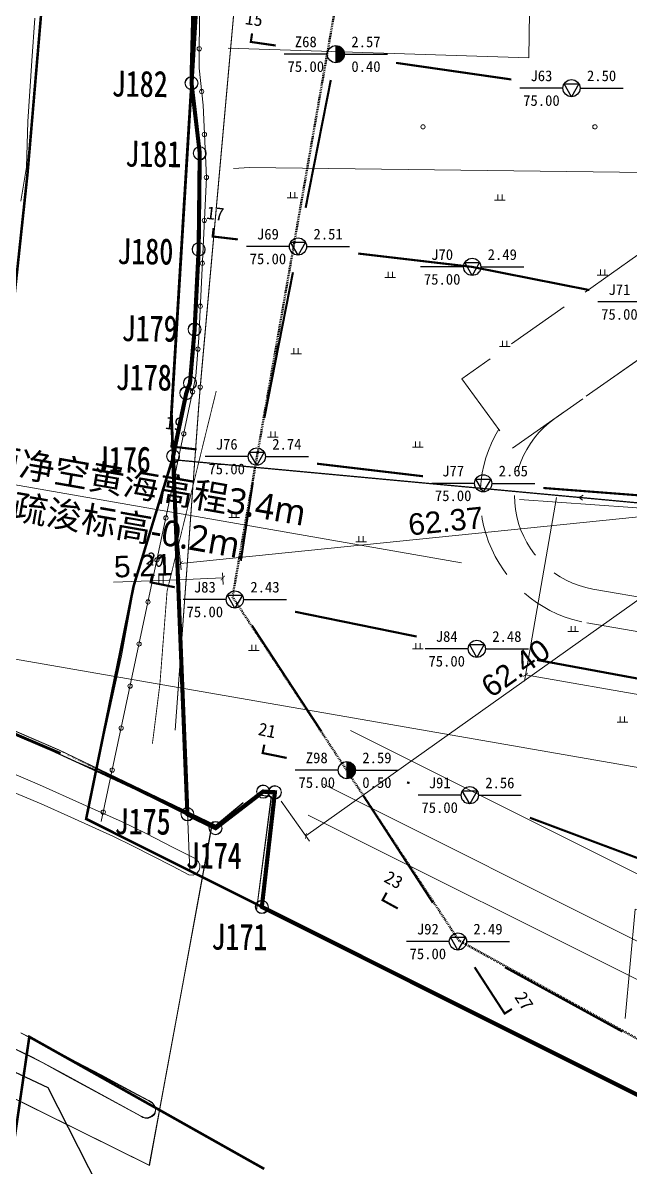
# Model space of a CAD drawing. Extents: x 274235 to 276654, y 142848 to 144425.
# Drawn here: x 275008.8 to 275079.5, y 143158.6 to 143291.7 of the extents above; entities that cross this region are included whole.
import ezdxf
from ezdxf.enums import TextEntityAlignment as Align

# ---------------------------------------------------------------- set-up
doc = ezdxf.new("R2010")
doc.units = 0
doc.header["$LTSCALE"] = 1.5
doc.header["$PDMODE"] = 1
doc.header["$PDSIZE"] = 0.2
for name, pattern in [('__DASH', [0.35, 0.25, -0.1]), ('ACAD_ISO04W100', [30, 24, -3, 0, -3]), ('X5', [3, 2, -1])]:
    doc.linetypes.add(name, pattern=pattern)
doc.layers.get('0').update_dxf_attribs({"linetype": 'CONTINUOUS', "lineweight": 0})
doc.layers.get('Defpoints').update_dxf_attribs({"linetype": 'CONTINUOUS'})
for name, color, linetype, lineweight in [('_ACM-A-ANNO-DIMS', 7, 'CONTINUOUS', 5), ('_ACM-A-SHBD-GRID-NPLT', 14, 'CONTINUOUS', 13), ('_ACM-A-SITE-OTLN', 3, 'CONTINUOUS', 25), ('_ACM-A-SITE-ROAD', 2, 'CONTINUOUS', 18), ('_ACM-A-SITE-WALL', 5, 'CONTINUOUS', 50), ('ACM-A-ANNO-TEXT', 7, 'CONTINUOUS', 18), ('DMTZ', 8, 'CONTINUOUS', 0), ('GXYZ', 8, 'CONTINUOUS', 0), ('JZD', 1, 'CONTINUOUS', 0), ('JZP', 1, 'CONTINUOUS', 0), ('SXSS', 8, 'CONTINUOUS', 0), ('ZBTZ', 8, 'CONTINUOUS', 0)]:
    doc.layers.add(name, color=color, linetype=linetype, lineweight=lineweight)
doc.layers.add('ASSIST', color=8, linetype='CONTINUOUS', lineweight=0, plot=False)
for name, color, linetype in [('HOLE', 1, 'CONTINUOUS'), ('Legends', 7, 'CONTINUOUS'), ('PROFILE', 241, 'CONTINUOUS'), ('YD-用地界线', 2, 'CONTINUOUS')]:
    doc.layers.add(name, color=color, linetype=linetype)
doc.layers.add('New_Shapefile(3)', color=7, linetype='CONTINUOUS', lineweight=9, true_color=0xc8b8f2)
doc.layers.add('T2006年到2024年报批数据汇总', color=7, linetype='CONTINUOUS', lineweight=60, true_color=0x0070ff)
doc.styles.add('$1$微软雅黑', font='', dxfattribs={"height": 249.9999999999997})
doc.styles.add('_ACM-G-NOTES', font='arial.ttf', dxfattribs={"height": 2.5})
doc.styles.add('HZ', font='', dxfattribs={"width": 0.8})
doc.styles.add('ST', font='')
doc.styles.get('$1$微软雅黑').set_extended_font_data('Microsoft YaHei')
doc.styles.get('HZ').set_extended_font_data('NSimSun')
doc.styles.get('ST').set_extended_font_data('SimSun')
doc.linetypes.add('10421', pattern='A,2,[150,AAA.SHX,S=1,R=0,X=0,Y=1],1e-11', length=2.00000000001)
doc.linetypes.add('1161', pattern='A,0,[149,AAA.SHX,S=0.15,R=0,X=0,Y=0],-1.6', length=1.6)
doc.dimstyles.new('_ACM-DIM-A_m', dxfattribs={"dimscale": 0.5, "dimtxt": 2.5, "dimasz": 1, "dimexe": 1.5, "dimexo": 2.5, "dimgap": 1, "dimtad": 1, "dimzin": 1, "dimdsep": 46, "dimtxsty": '_ACM-G-NOTES', "dimblk": 'ARCHTICK', "dimcen": 2.5, "dimclrd": 256, "dimclre": 256, "dimclrt": 256, "dimazin": 0, "dimtfac": 1, "dimtmove": 0, "dimatfit": 3, "dimldrblk": 'DOTSMALL', "dimfxl": 1, "dimlwd": 18, "dimlwe": 18, "dimarcsym": 0})

# ---------------------------------------------------------------- blocks, each defined once
blk = doc.blocks.new('gc170')
at = {"linetype": 'Continuous'}
blk.add_circle((0, 0), 0.5, dxfattribs=at)
blk = doc.blocks.new('gc119')
for p, q in [((-1.25, 0), (1.25, 0)), ((-0.5, 1.3), (-0.5, 0)), ((0.5, 1.3), (0.5, 0))]:
    blk.add_line(p, q)
blk = doc.blocks.new('gc121')
for p, q in [((-0.5, -1), (-0.5, 1)), ((0.5, -1), (0.5, 1))]:
    blk.add_line(p, q)
blk = doc.blocks.new('gc013c')
at = {"linetype": 'Continuous'}
blk.add_line((0.5, 0), (4, 0), dxfattribs=at)
at = {"linetype": 'Continuous', "const_width": 0.15, "flags": 128}
blk.add_lwpolyline([(3.774999999999999, 0, 1), (3.924999999999999, 0, 1)], format="xyb", close=True, dxfattribs=at)
blk = doc.blocks.new('gc086')
for p, q in [((0, 0), (7, 0)), ((7, 0), (6.180847955711008, 0.573576436351046)), ((7, 0), (6.180847955711008, -0.5735764363510459))]:
    blk.add_line(p, q)
blk = doc.blocks.new('GC0000')
at = {"linetype": 'Continuous'}
blk.add_point((0, 0), dxfattribs=at)
blk = doc.blocks.new('ROAD-BLOCK')
at = {"layer": '_ACM-A-ANNO-DIMS'}
for p, q in [((-220.0693261474371, -15.52780551277101), (-136.2018151059747, -15.52780475094914)), ((-242.9430092200637, -35.47748511843383), (-41.93108936399221, -35.47748328745365)), ((-145.6059374511242, -36.96037895418704, 4.129), (-93.28381232172251, -52.64422393217683)), ((-147.6158685535192, -43.6656139921397, 4.129), (-95.29374343156815, -59.34945897199214)), ((-148.7644006162882, -47.49717687442899, 4.129), (-96.44227549433708, -63.18102185241878)), ((-152.2099967971444, -58.99186551384628, 4.129), (-99.88787167519331, -74.67571049369872))]:
    blk.add_line(p, q, dxfattribs=at)
blk = doc.blocks.new('eva')
at = {"layer": '_ACM-A-SHBD-GRID-NPLT', "linetype": '__DASH', "ltscale": 20}
for points in [[(-7.423935323953629, 205.3482672609389), (-40.975710272789, 205.3482673130929, 0.6681801565107173), (-49.46095604449511, 184.8629503250122), (-11.21908896416426, 146.6214042939246, -0.1988789275019245), (-6.53275004029274, 135.309774171561), (-6.529465675354004, 110.5902429968119, -0.1989495461479896), (-11.21587230265141, 99.27429338172078), (-51.16807449609041, 59.32290530577302, 0.6681781292593807), (-43.38995940983295, 40.54469245672226), (-12.45333403348923, 40.54469243809581, 0.2277350983764033), (-3.085836052894592, 45.04469241946936, -0.2277351004069438), (9.404161088168621, 51.04469303414226), (107.5758168920875, 51.04469243064523, -0.1989123663731576)], [(-57.3705428391695, 56.97997175902128, 0.5274873755288464), (-43.38997592777014, 36.54469245672226), (-12.45333407074213, 36.54469243437052, 0.1971089025251964), (-1.218433745205402, 41.15272093191743), (1.25157269090414, 43.58867117390037, -0.1971089027205867), (9.677747942507267, 47.04469253867865), (107.5758168920875, 47.04469242319465, -0.1989123663702945), (116.0610982179642, 43.52997383475304), (118.3600877895951, 41.23098421096802, 0.1989123716940984), (129.6737965047359, 36.544692594558), (158.4028012678027, 36.54469279758632, 0.6681380782765292), (169.7177785262465, 63.85713230073452), (154.5908554121852, 78.98744900710881, -0.1988486889721851), (151.0770886018872, 87.47018424794078), (151.0686488300562, 150.9919772464782, -0.1990064310066892), (154.5853112339973, 159.4807964172214), (168.7344905436039, 173.6234950460494, 0.6682614737164396), (157.4233738780022, 200.9397948049009), (123.2349758520722, 200.9397948011756)]]:
    blk.add_lwpolyline(points, format="xyb", dxfattribs=at)
blk.add_lwpolyline([(-22.62432807683945, 102.0055546835065), (-62.61369596421719, 62.01700167171657), (-55.41081602871418, 55.08025023341179), (-15.42144814133644, 95.06880324333906)], close=True, dxfattribs=at)
blk = doc.blocks.new('A$C58C25E19')
at = {"color": 1, "linetype": 'Continuous', "flags": 128}
blk.add_lwpolyline([(301.6255999729037, -48.5159999798052), (63.2102999985218, -10.16729999892414), (9.881399996578693, -1.589399999007583), (0, 0), (-20.73700000345707, -158.1303999670781), (-22.96419999748468, -204.8327001272701), (-20.13564632530324, -257.9490113016218), (37.48502258211374, -285.8411028990522), (83.3070225417614, -310.981102894526)], dxfattribs=at)
at = {"layer": 'YD-用地界线'}
blk.add_lwpolyline([(-61.97069309710059, -575.0591829735786), (-44.66675549605861, -459.2489016698673), (-35.401429744903, -405.2181517444551), (-33.28751647565514, -375.1377175385132), (-22.16876561858226, -310.2984376158565), (-22.96699022408575, -308.7775505324826), (-36.29430104629137, -283.3883661758155), (-43.45115330349654, -280.158481979277), (-50.67280318634585, -277.0758988307789), (-50.67557690304238, -277.0748137123883), (-61.51430709497072, -365.3842475488782), (-75.34335899085272, -505.4958210703917), (-84.35492797510233, -575.0591829735786)], dxfattribs=at)
blk.add_lwpolyline([(-61.97069309710059, -575.0591829735786), (-44.66675549605861, -459.2489016698673), (-35.401429744903, -405.2181517444551), (-33.28751647565514, -375.1377175385132), (-22.16876561858226, -310.2984376158565), (-22.96699022408575, -308.7775505324826), (-36.29430104629137, -283.3883661758155), (-43.45115330349654, -280.158481979277), (-50.67280318634585, -277.0758988307789), (-50.67557690304238, -277.0748137123883), (-61.51430709497072, -365.3842475488782), (-75.34335899085272, -505.4958210703917), (-84.35492797510233, -575.0591829735786)], dxfattribs=at)
blk.add_lwpolyline([(-61.97069309710059, -575.0591829735786), (-44.66675549605861, -459.2489016698673), (-35.401429744903, -405.2181517444551), (-33.28751647565514, -375.1377175385132), (-22.16876561858226, -310.2984376158565), (-22.96699022408575, -308.7775505324826), (-36.29430104629137, -283.3883661758155), (-43.45115330349654, -280.158481979277), (-50.67280318634585, -277.0758988307789), (-50.67557690304238, -277.0748137123883), (-61.51430709497072, -365.3842475488782), (-75.34335899085272, -505.4958210703917), (-84.35492797510233, -575.0591829735786)], dxfattribs=at)
blk = doc.blocks.new('BASEMENT')
at = {"layer": '_ACM-A-SITE-WALL', "linetype": '__DASH', "ltscale": 10}
blk.add_lwpolyline([(1891630.883422852, 816804.5648345947), (1681958.091880798, 816804.5644207001), (1681958.091880798, 789604.5651683807), (1619758.092216492, 789604.5652065277), (1619758.093612671, 610202.0073833466), (1652551.799598694, 575356.0753383636), (1764853.795776367, 536804.5647544861), (1911521.103027344, 536804.5659046173), (1919330.883392334, 545025.514465332), (1919330.883422852, 788641.5659675598), (1896830.883422852, 788641.5659675598), (1896830.883453369, 836511.1439266205), (1912250.621810913, 836493.9567184448), (1912258.220100403, 843311.1439228058), (1891630.883422852, 843311.1439266205)], close=True, dxfattribs=at)
blk = doc.blocks.new('_ArchTick')
at = {"const_width": 0.15}
blk.add_lwpolyline([(-0.5, -0.5), (0.5, 0.5)], dxfattribs=at)
blk = doc.blocks.new('*D1703')
at = {"layer": '_ACM-A-ANNO-DIMS', "lineweight": 18, "transparency": 16777216}
for p, q in [((-166.6321825674903, -96.07474349463132), (-165.17530023313, -101.2547348871573)), ((-165.3783606758321, -100.5327470364218), (-225.4167472889627, -117.4186563385819)), ((-226.6705691806209, -112.9606527967915), (-225.2136868462606, -118.1406441893174))]:
    blk.add_line(p, q, dxfattribs=at)
at = {"layer": 'Defpoints', "color": 0, "transparency": 16777216}
for p in [(-166.9706166386604, -94.87143041007221), (-227.009003251791, -111.7573397122324), (-225.4167472889627, -117.418656338582)]:
    blk.add_point(p, dxfattribs=at)
at = {"layer": '_ACM-A-ANNO-DIMS', "lineweight": 18, "transparency": 16777216, "xscale": 0.5, "yscale": 0.5, "zscale": 0.5}
for p, rotation in [((-165.3783606758321, -100.5327470364218), 15.70873782159897), ((-225.4167472889627, -117.4186563385819), 195.708737821599)]:
    blk.add_blockref('_ArchTick', p, dxfattribs=dict(at, rotation=rotation))
at = {"layer": '_ACM-A-ANNO-DIMS', "transparency": 16777216, "insert": (-195.8787490560311, -107.2647973263456), "char_height": 2.5, "attachment_point": 5, "rotation": 15.708737821598957, "style": '_ACM-G-NOTES'}
blk.add_mtext('62.37', dxfattribs=at)
blk = doc.blocks.new('_DotSmall')
at = {"color": 0, "linetype": 'ByBlock', "const_width": 0.5}
blk.add_lwpolyline([(-0.0625, 0, 1), (0.0625, 0, 1)], format="xyb", close=True, dxfattribs=at)
blk = doc.blocks.new('*D1704')
at = {"layer": '_ACM-A-ANNO-DIMS', "lineweight": 18, "transparency": 16777216}
for p, q in [((-220.2855804369933, -118.2219634078849), (-225.3753713698275, -119.3211048324067)), ((-220.4122160937424, -117.6355520479677), (-220.1272671471743, -118.9550642892558)), ((-225.3753713698275, -119.3211048324067), (-232.7173816974444, -120.9066135098441)), ((-225.5020070265766, -118.7346934724895), (-225.2170580800084, -120.0542057137776))]:
    blk.add_line(p, q, dxfattribs=at)
at = {"layer": 'Defpoints', "color": 0, "transparency": 16777216}
for p in [(-220.6760715767741, -116.4137172456831), (-225.7658625096083, -117.5128586702049), (-225.3753713698274, -119.3211048324068)]:
    blk.add_point(p, dxfattribs=at)
at = {"layer": '_ACM-A-ANNO-DIMS', "lineweight": 18, "transparency": 16777216, "xscale": 0.5, "yscale": 0.5, "zscale": 0.5}
for p, rotation in [((-220.2855804369933, -118.2219634078849), 12.18590762228202), ((-225.3753713698275, -119.3211048324067), 192.185907622282)]:
    blk.add_blockref('_ArchTick', p, dxfattribs=dict(at, rotation=rotation))
at = {"layer": '_ACM-A-ANNO-DIMS', "transparency": 16777216, "insert": (-229.665720651902, -118.4302246558082), "char_height": 2.5, "attachment_point": 5, "rotation": 12.18590762228201, "style": '_ACM-G-NOTES'}
blk.add_mtext('5.21', dxfattribs=at)
blk = doc.blocks.new('*D1714')
at = {"layer": '_ACM-A-ANNO-DIMS', "lineweight": 18, "transparency": 16777216}
for p, q in [((-165.2157535525267, -98.3199443325617), (-161.1705362315032, -102.3269605316256)), ((-161.7033762943537, -101.7991523586862), (-205.6144685384424, -146.1288735543095)), ((-209.1268457966154, -142.649665528185), (-205.0816284755919, -146.6566817272488))]:
    blk.add_line(p, q, dxfattribs=at)
at = {"layer": 'Defpoints', "color": 0, "transparency": 16777216}
for p in [(-166.1038203239441, -97.44026404432954), (-210.0149125680327, -141.7699852399528), (-205.6144685384423, -146.1288735543095)]:
    blk.add_point(p, dxfattribs=at)
at = {"layer": '_ACM-A-ANNO-DIMS', "lineweight": 18, "transparency": 16777216, "xscale": 0.5, "yscale": 0.5, "zscale": 0.5}
for p, rotation in [((-161.7033762943537, -101.7991523586862), 45.27181857490971), ((-205.6144685384424, -146.1288735543095), 225.2718185749097)]:
    blk.add_blockref('_ArchTick', p, dxfattribs=dict(at, rotation=rotation))
at = {"layer": '_ACM-A-ANNO-DIMS', "transparency": 16777216, "insert": (-184.9209949345229, -122.7138588551998), "char_height": 2.5, "attachment_point": 5, "rotation": 45.27181857490967, "style": '_ACM-G-NOTES'}
blk.add_mtext('62.40', dxfattribs=at)
blk = doc.blocks.new('*D1718')
at = {"layer": '_ACM-A-ANNO-DIMS', "lineweight": 18, "transparency": 16777216}
for p, q in [((-183.6580917015672, -102.349999897182), (-183.6580917015672, -124.0258329752833)), ((52.99377235025166, -102.3499998319894), (52.99377235025166, -124.0258329752833)), ((-183.6580917015672, -123.2758329752833), (52.99377235025166, -123.2758329752833))]:
    blk.add_line(p, q, dxfattribs=at)
at = {"layer": 'Defpoints', "color": 0, "transparency": 16777216}
for p in [(-183.6580917015672, -101.099999897182), (52.99377235025167, -101.0999998319894), (52.99377235025167, -123.2758329752833)]:
    blk.add_point(p, dxfattribs=at)
at = {"layer": '_ACM-A-ANNO-DIMS', "lineweight": 18, "transparency": 16777216, "xscale": 0.5, "yscale": 0.5, "zscale": 0.5, "rotation": 180}
blk.add_blockref('_ArchTick', (-183.6580917015672, -123.2758329752833), dxfattribs=at)
at = {"layer": '_ACM-A-ANNO-DIMS', "lineweight": 18, "transparency": 16777216, "xscale": 0.5, "yscale": 0.5, "zscale": 0.5}
blk.add_blockref('_ArchTick', (52.99377235025166, -123.2758329752833), dxfattribs=at)
at = {"layer": '_ACM-A-ANNO-DIMS', "transparency": 16777216, "insert": (-65.33215967565776, -121.4985478456789), "char_height": 2.5, "attachment_point": 5, "style": '_ACM-G-NOTES'}
blk.add_mtext('236.65', dxfattribs=at)
blk = doc.blocks.new('H_sam_hole')
blk.add_line((0, 2), (0, -2))
at = {"const_width": 2}
blk.add_lwpolyline([(0, -1, 0.4142135623730951), (1, 0, 0.4142135623730951), (0, 1, 1)], format="xyb", dxfattribs=at)
blk.add_circle((0, 0), 2)
blk = doc.blocks.new('H_cpt_hole')
for p, q in [((-1.732050807568877, 1), (1.732050807568877, 1)), ((0, -2), (-1.732050807568877, 1)), ((1.732050807568877, 1), (0, -2))]:
    blk.add_line(p, q)
blk.add_circle((0, 0), 2)
blk = doc.blocks.new('DIM')
at = {"layer": '_ACM-A-ANNO-DIMS'}
for p1, p2, distance, picture, middle in [((-166.9706166386604, -94.87143041007221), (-227.009003251791, -111.7573397122324), 5.880968032130822, '*D1703', (-195.8787490560311, -107.2647973263456)), ((-166.1038203239441, -97.44026404432952), (-210.0149125680327, -141.7699852399528), 6.193853000725259, '*D1714', (-184.9209949345228, -122.7138588551998)), ((-220.6760715767741, -116.4137172456831), (-225.7658625096083, -117.5128586702049), 1.8499290563060165, '*D1704', (-229.665720651902, -118.4302246558082))]:
    dim = blk.add_aligned_dim(p1=p1, p2=p2, distance=distance, dimstyle='_ACM-DIM-A_m', dxfattribs=at)
    dim.commit()
    dim.dimension.update_dxf_attribs({"geometry": picture, "text_midpoint": middle})
dim = blk.add_linear_dim(base=(52.99377235025167, -123.2758329752833), p1=(-183.6580917015672, -101.099999897182), p2=(52.99377235025167, -101.0999998319894), dimstyle='_ACM-DIM-A_m', dxfattribs=at)
dim.commit()
dim.dimension.update_dxf_attribs({"geometry": '*D1718', "text_midpoint": (-65.33215967565775, -121.4985478456789)})

msp = doc.modelspace()

# ---------------------------------------------------------------- linework, layer by layer
at = {"color": 4, "linetype": 'Continuous', "flags": 128}
for points, const_width in [([(275026.0849359112, 143246.2046650983), (275028.9266866792, 143292.8656725215), (275051.7411296414, 143450.6824546215), (275022.1799363202, 143455.8376593247), (274999.0630465804, 143295.9282349003), (274996.0538732861, 143246.5169603894), (274997.3734547287, 143213.5675545552), (274997.4450489052, 143213.54020491), (274999.701220427, 143212.6565514107), (274999.8730589684, 143212.3628971873), (275000.729936248, 143212.0188711367), (275000.734803954, 143212.0167354794), (275000.7590285313, 143212.0064158363), (275000.7673423658, 143212.0029058493), (275000.7836490871, 143211.9959275111), (275013.1767815077, 143206.7163105835), (275013.1712940732, 143206.7186134031), (275013.1740161938, 143206.7173189821), (275022.1108621335, 143202.5442522027), (275027.9494020896, 143199.6506136841)], 0.3), ([(275026.1109530044, 143246.1627955636), (275028.9531650179, 143292.8317044945), (275051.7714034508, 143450.6752166911), (275022.2052028516, 143455.8312816302), (274999.084467319, 143295.8947726693), (274996.0748056002, 143246.4751309241), (274997.3946245427, 143213.5201469044), (274997.4662308374, 143213.4927926563), (274999.7227847222, 143212.6089905066), (274999.8946525081, 143212.315286638), (275000.7516749943, 143211.9712027043), (275000.7565435288, 143211.9690666876), (275000.7807722146, 143211.9587453066), (275000.7890874737, 143211.9552347321), (275000.8053969456, 143211.9482552164), (275013.2006299174, 143206.6677496676), (275013.1951415723, 143206.6700528786), (275013.1978641368, 143206.6687582372), (275022.1362249991, 143202.4949887145), (275027.9757547065, 143199.6008627563)], 0.2999999999999999)]:
    msp.add_lwpolyline(points, close=True, dxfattribs=dict(at, const_width=const_width))
at = {"color": 8, "linetype": 'Continuous', "flags": 128}
for points in [[(275034.4303080771, 143200.9948974041), (275031.253574201, 143198.3362070027), (275012.9978458171, 143207.1251569222), (275002.0890060907, 143211.8131344104), (274994.9141106496, 143214.6581227403), (274992.8938404713, 143219.908404547)], [(275034.4577574352, 143200.9453768443), (275031.2804868328, 143198.2862349416), (275013.0216637665, 143207.0766651531), (275002.1109750395, 143211.7654317264), (274994.9348635937, 143214.6108986881), (274992.9142491075, 143219.8620685702)]]:
    msp.add_lwpolyline(points, dxfattribs=at)
at = {"linetype": 'Continuous', "flags": 128}
for points in [[(275031.2448712434, 143197.9904462282), (275036.3108495621, 143201.8924204856), (275037.700842172, 143201.6794200241), (275035.9878361826, 143188.4644899104)], [(275031.2717825553, 143197.9404156208), (275036.3386169358, 143201.8430526913), (275037.7288449804, 143201.6300167589), (275036.0155545886, 143188.4128484585)]]:
    msp.add_lwpolyline(points, dxfattribs=at)
at = {"layer": 'ASSIST', "linetype": 'Continuous'}
for p, q in [((275029.6328971245, 143251.2974346881), (275038.3372888533, 143348.3943016787)), ((275026.5354189645, 143209.3902714339), (275029.3084556166, 143247.3107630818))]:
    msp.add_line(p, q, dxfattribs=at)
for points in [[(275017.93704817, 143198.7660615364), (275027.0989450585, 143241.7886071918), (275028.9349731024, 143250.5629067569), (275029.2897875681, 143255.0270646314), (275030.1676678719, 143273.6989810189), (275029.7851781106, 143282.1024997314), (275029.3309574207, 143286.4153424823), (275029.4207628394, 143301.0960270814), (275030.3442596285, 143316.0770654088), (275035.607780719, 143361.4853436593), (275037.4605732456, 143389.0623804874), (275038.7935930258, 143399.3814697767), (275039.9284405599, 143408.8733822182), (275039.9313475768, 143414.9600962811), (275041.9461739463, 143432.4083258909), (275042.4167629843, 143446.335129347), (275043.2496743581, 143457.3753738192), (275044.6197440309, 143467.5881876446), (275046.7784234766, 143489.0169378216), (275048.9519977155, 143506.279100929), (275050.4874611238, 143523.2632303552)], [(275029.4543209226, 143249.3054299165), (275038.5158650552, 143350.3863064527)], [(275026.5354189645, 143209.3902714339), (275029.4543209226, 143249.3054299165)]]:
    msp.add_lwpolyline(points, dxfattribs=at)
at = {"layer": 'DMTZ', "linetype": '10421'}
msp.add_lwpolyline([(275066.6027202272, 143236.2293683274), (275079.7628079375, 143235.308150362), (275093.9274037729, 143234.1512801795), (275100.8692519756, 143234.1579914895)], dxfattribs=at)
at = {"layer": 'HOLE', "linetype": 'Continuous'}
for points in [[(275044.238, 143288.034), (275039.238, 143288.034)], [(275046.238, 143288.034), (275051.238, 143288.034)], [(275071.652, 143284.084), (275066.652, 143284.084)], [(275073.652, 143284.084), (275078.652, 143284.084)], [(275039.83, 143265.665), (275034.83, 143265.665)], [(275041.83, 143265.665), (275046.83, 143265.665)], [(275060.1, 143263.289), (275055.1, 143263.289)], [(275062.1, 143263.289), (275067.1, 143263.289)], [(275080.725, 143259.211), (275075.725, 143259.211)], [(275035.032, 143241.225), (275030.032, 143241.225)], [(275037.032, 143241.225), (275042.032, 143241.225)], [(275061.382, 143238.11), (275056.382, 143238.11)], [(275063.382, 143238.11), (275068.382, 143238.11)], [(275032.487, 143224.602), (275027.487, 143224.602)], [(275034.487, 143224.602), (275039.487, 143224.602)], [(275060.632, 143218.862), (275055.632, 143218.862)], [(275062.632, 143218.862), (275067.632, 143218.862)], [(275045.512, 143204.745), (275040.512, 143204.745)], [(275047.512, 143204.745), (275052.512, 143204.745)], [(275059.814, 143201.832), (275054.814, 143201.832)], [(275061.814, 143201.832), (275066.814, 143201.832)], [(275058.436, 143184.821), (275053.436, 143184.821)], [(275060.436, 143184.821), (275065.436, 143184.821)]]:
    msp.add_lwpolyline(points, dxfattribs=at)
at = {"layer": 'JZD', "const_width": 0.45, "flags": 128}
msp.add_lwpolyline([(275130.9303468391, 143138.6829153101), (275085.4511749446, 143164.4199823376), (275036.60668104, 143188.8631882341), (275038.1292746582, 143202.1973835536), (275036.7562759112, 143202.2763834458), (275031.2202810888, 143198.0283871957), (275027.9488350468, 143199.6496754423), (275026.2814039806, 143241.2832899759), (275027.8148908725, 143248.6231059624), (275028.2456732293, 143249.8009334735), (275028.7859201214, 143256.031802851), (275029.2578179539, 143265.3477187736), (275029.3837301019, 143276.5297394304), (275028.4279153051, 143284.6853171231), (275028.9260591218, 143292.8648275086), (275051.7404092478, 143450.6816588188), (275352.6477951991, 143398.2058745058)], dxfattribs=at)
at = {"layer": 'JZD', "color": 240, "const_width": 0.4499999999999999, "flags": 128}
msp.add_lwpolyline([(275130.974460886, 143138.6236644636), (275085.4875987049, 143164.365083489), (275036.6348454654, 143188.8124225997), (275038.1576965362, 143202.1488726617), (275036.7844656392, 143202.2278859139), (275031.2475347039, 143197.9791713481), (275027.9755354607, 143199.6007337452), (275026.3078224622, 143241.2413883001), (275027.8415686575, 143248.5824454109), (275028.2724238609, 143249.760472085), (275028.8127620892, 143255.9923950705), (275029.2847397238, 143265.3098862656), (275029.4106731634, 143276.4937977419), (275028.4546967328, 143284.6507544977), (275028.9529247911, 143292.8316479959), (275051.7711327113, 143450.6751652851), (275352.729400481, 143398.1905076008)], dxfattribs=at)
at = {"layer": 'JZP', "linetype": 'Continuous'}
for centre, radius in [((275028.4279153051, 143284.6853171231), 0.75), ((275028.4546967328, 143284.6507544977), 0.7499999999999999), ((275029.3837301019, 143276.5297394304), 0.75), ((275029.4106731634, 143276.4937977419), 0.7499999999999999), ((275029.2578179539, 143265.3477187736), 0.75), ((275029.2847397238, 143265.3098862656), 0.7499999999999999), ((275028.7859201214, 143256.031802851), 0.75), ((275028.8127620892, 143255.9923950705), 0.7499999999999999), ((275028.2456732293, 143249.8009334735), 0.75), ((275028.2724238609, 143249.760472085), 0.7499999999999999), ((275027.8148908725, 143248.6231059624), 0.75), ((275027.8415686575, 143248.5824454109), 0.7499999999999999), ((275026.2814039806, 143241.2832899759), 0.75), ((275026.3078224622, 143241.2413883001), 0.7499999999999999), ((275036.7562759112, 143202.2763834458), 0.75), ((275036.7844656392, 143202.2278859139), 0.7499999999999999), ((275038.1292746582, 143202.1973835536), 0.75), ((275038.1576965362, 143202.1488726617), 0.7499999999999999), ((275027.9488350468, 143199.6496754423), 0.75), ((275027.9755354607, 143199.6007337452), 0.7499999999999999), ((275031.2202810888, 143198.0283871957), 0.75), ((275031.2475347039, 143197.9791713481), 0.7499999999999999), ((275036.60668104, 143188.8631882341), 0.75), ((275036.6348454654, 143188.8124225997), 0.7499999999999999)]:
    msp.add_circle(centre, radius, dxfattribs=at)
at = {"layer": 'New_Shapefile(3)', "color": 8}
for points in [[(275000.7940284174, 143212.2332174265), (275014.9143722436, 143205.7838538834), (275030.8192995166, 143198.4220150037), (275027.4881668866, 143180.323781817), (275024.8115015472, 143165.8374162715), (275023.5176996347, 143158.7987690691), (274993.7915241109, 143173.5076901072), (274993.9847558439, 143174.5183664616), (274994.6272186899, 143178.2984081717), (274994.9609642592, 143180.4040666647), (274997.6559925562, 143194.6999594091), (274999.6512855883, 143205.561263081), (275000.0114869204, 143207.6043223164), (275000.7697721414, 143211.7308318911)], [(275000.8157779192, 143212.1855853114), (275014.9385152659, 143205.7351358323), (275030.846138579, 143198.3720572836), (275027.5144496644, 143180.2707584185), (275024.8373373027, 143165.7819390065), (275023.5433193441, 143158.7420995223), (274993.8121045203, 143173.4534982871), (274994.0053685544, 143174.464345846), (274994.6479385496, 143178.2450278376), (274994.9817397465, 143180.3510429904), (274997.6772182507, 143194.6493573569), (274999.6728444808, 143205.5125008355), (275000.0331058973, 143207.5559061379), (275000.7915177656, 143211.6831147086)]]:
    msp.add_lwpolyline(points, close=True, dxfattribs=at)
for points in [[(275005.8398260692, 143205.1416266091), (275010.7397246007, 143203.0596012766), (275015.7369088372, 143200.811085741), (275020.3725350046, 143198.7327861293), (275023.0997776947, 143197.4071071343), (275026.2856200812, 143195.7447252277), (275028.6184761957, 143194.5896946492), (275028.9951431109, 143194.3757652019), (275029.25312713, 143194.0707555955), (275029.407779938, 143193.7513005032), (275029.403073973, 143193.3940921809), (275029.3435558497, 143193.1011993548), (275029.1178281449, 143192.8342369378), (275028.8695150122, 143192.6549671985), (275028.6376597271, 143192.5390129935), (275028.1380418513, 143192.5695189099), (275026.2225776306, 143193.5629356023), (275021.5790921203, 143195.9433768169), (275019.3710469823, 143197.0199872094), (275014.4163758238, 143199.275876581), (275010.9329765017, 143200.8429436138), (275007.1573999016, 143202.4311924279)], [(275008.5912490801, 143174.2104673378), (275011.5867878503, 143172.6630100263), (275015.023090005, 143170.819364662), (275017.9130299233, 143169.2891663708), (275020.119603065, 143168.0961909329), (275022.1516908905, 143167.0051153692), (275023.4588410952, 143166.3200419989), (275023.8722830369, 143166.0763336096), (275024.0999323873, 143165.7757516287), (275024.2285274011, 143165.5027785997), (275024.2377612531, 143165.1984218042), (275024.181058795, 143164.9015249258), (275024.0619962027, 143164.7167685355), (275023.831928409, 143164.5187663009), (275023.6083542462, 143164.4106369139), (275023.299950804, 143164.2980713509), (275023.0197051416, 143164.3123215983), (275022.7563825503, 143164.4113028227), (275022.5169343249, 143164.5389588265), (275013.5012997126, 143169.4570809567), (275011.1055740589, 143170.7504406561), (275009.8599421096, 143171.3938133872), (275003.2700806925, 143174.5429994526)], [(275008.6143349495, 143174.1564008181), (275011.6103815921, 143172.6086827817), (275015.0472663469, 143170.7647267309), (275017.9376962078, 143169.2342705907), (275020.144643472, 143168.0410941068), (275022.1770757933, 143166.9498346756), (275023.4844476217, 143166.2646458721), (275023.897959687, 143166.020896399), (275024.1256476995, 143165.7202636213), (275024.2542646002, 143165.4472444295), (275024.2635001522, 143165.1428361064), (275024.2067882102, 143164.845888934), (275024.0877055256, 143164.6611012105), (275023.8575988659, 143164.4630653564), (275023.6339868982, 143164.3549175638), (275023.3255313091, 143164.2423328127), (275023.0452381827, 143164.2565853536), (275022.7818709614, 143164.355583225), (275022.5423821339, 143164.4832607386), (275013.5252189587, 143169.4022117243), (275011.1290871295, 143170.6957893851), (275009.8832440131, 143171.3392705164), (275003.2922654939, 143174.488986966)]]:
    msp.add_lwpolyline(points, dxfattribs=at)
at = {"layer": 'PROFILE', "linetype": 'ACAD_ISO04W100', "ltscale": 0.08, "const_width": 0.25}
for points in [[(275035.4828305575, 143290.4499199381), (275035.3402163997, 143289.4601415781), (275038.238, 143289.0426087401)], [(275052.238, 143287.02539126), (275065.652, 143285.0926087401)], [(275041.7167629309, 143270.165), (275044.6468247128, 143285.034)], [(275031.0144203312, 143267.8224048682), (275030.8979998459, 143266.8292048528), (275033.83, 143266.4855229403)], [(275047.83, 143264.8444770597), (275061.1, 143263.289), (275074.725, 143260.5950484849)], [(275036.9154288053, 143245.725), (275040.2410474633, 143262.665)], [(275026.2185503637, 143243.3920731958), (275026.1011515288, 143242.3989883487), (275029.0319999999, 143242.0525142315)], [(275043.0319999999, 143240.3974857685), (275055.382, 143238.9375142315)], [(275034.1759550623, 143229.102), (275035.5726966251, 143238.225)], [(275069.382, 143237.5715177195), (275081.342, 143236.6514822804)], [(275023.8885254359, 143227.5801346581), (275023.6886950199, 143226.6003041601), (275026.487, 143226.029607035)], [(275040.487, 143223.174392965), (275054.632, 143220.289607035)], [(275043.5602701314, 143209.245), (275035.4548199124, 143221.602)], [(275068.632, 143217.5681029901), (275083.159, 143214.8828970098)], [(275036.9127650024, 143207.7206826883), (275036.7131848847, 143206.7408011768), (275039.5119999999, 143206.1707446511)], [(275053.512, 143203.3192553489), (275053.814, 143203.2577446511)], [(275056.5170078298, 143189.321), (275048.4579947802, 143201.745)], [(275067.814, 143199.2108819876), (275080.862, 143194.3251180124)], [(275051.1477422678, 143190.5047297406), (275050.6670587067, 143189.6278356113), (275052.436, 143188.6581621104)], [(275065.7169622252, 143176.9756501974), (275064.8780071732, 143176.4314494801), (275061.3819947802, 143181.821)], [(275064.9087945799, 143181.821), (275078.554, 143174.3411621104)]]:
    msp.add_lwpolyline(points, dxfattribs=at)
at = {"layer": 'SXSS', "linetype": '10421'}
for points in [[(275017.4316490137, 143204.9905680723), (275020.2819574379, 143218.0382731686), (275021.7633234417, 143226.1615175176), (275026.3093230037, 143240.8604622315), (275027.8723256419, 143248.6064339586), (275028.3043253808, 143249.7874294477), (275028.8453453031, 143256.0272485173), (275029.3173379896, 143265.3453748617), (275029.4433491302, 143276.5323362352), (275028.4143617568, 143285.3123070867), (275028.6213121544, 143293.0540362447)], [(275010.2205231183, 143292.2373469456), (275009.8677001465, 143287.2615411768), (275009.3956596868, 143280.2056750768), (275009.2286585484, 143274.8797045753), (275008.5856605815, 143270.9527265272)]]:
    msp.add_lwpolyline(points, dxfattribs=at)
at = {"layer": 'SXSS', "linetype": 'Continuous', "const_width": 0.15}
msp.add_lwpolyline([(275100.4201332839, 143234.7344095956), (275097.7910998378, 143234.6219086621), (275093.9630836916, 143234.5784138353), (275026.3093230037, 143240.8604622315)], dxfattribs=at)
at = {"layer": 'T2006年到2024年报批数据汇总', "color": 6, "linetype": 'X5', "lineweight": -2, "const_width": 0.3}
for points in [[(275032.097258492, 143526.4164551788), (275023.4172871061, 143478.459081635), (275023.0741484874, 143466.3329033674), (275023.0293483493, 143463.6989110045), (275022.7192251015, 143445.7222805743), (275022.4023084095, 143427.3969684266), (275009.3618847946, 143274.1793256795), (275003.3518418894, 143217.7225695237)], [(275130.9254421809, 143138.6757631617), (275085.4472909233, 143164.4128308003), (275016.1789157498, 143199.07660684), (275020.0810898202, 143218.1118232929), (275021.7057181589, 143226.1770525957), (275026.1996068048, 143240.8908296269), (275027.8152596233, 143248.6239045998), (275028.2460423884, 143249.8017316706), (275028.7862918194, 143256.0325994604), (275029.2581935209, 143265.3485131514), (275029.3841104088, 143276.530531318), (275028.3550795115, 143285.3108645597), (275028.562120623, 143293.0569974398)], [(275003.6170081644, 143132.6807369342), (275009.5663098432, 143173.7295652814), (275036.9024679958, 143158.3616826888)]]:
    msp.add_lwpolyline(points, dxfattribs=at)
at = {"layer": 'ZBTZ', "linetype": '1161'}
for points in [[(275032.7151634746, 143288.7503138962), (275067.7021743663, 143287.5999260591), (275067.7714795205, 143292.9301800676), (275067.7714795205, 143292.9301800676), (275104.842539986, 143291.9575381338)], [(275033.3092815901, 143274.7438175795), (275035.1703940085, 143274.8530925515), (275102.8180940024, 143273.987269059)]]:
    msp.add_lwpolyline(points, dxfattribs=at)
at = {"layer": 'ZBTZ', "linetype": 'Continuous', "const_width": 0.1}
msp.add_lwpolyline([(275023.8922574124, 143207.8439667965), (275024.7623013373, 143214.7785535851), (275025.5965218914, 143225.5785708528), (275031.319723102, 143248.8680929459)], dxfattribs=at)
at = {"layer": 'ZBTZ', "linetype": '1161', "elevation": 2.75}
msp.add_lwpolyline([(275078.8888119026, 143175.8589034131), (275080.0740838857, 143188.5855864787), (275082.3710757208, 143188.3285849855), (275081.1810148053, 143174.9974377029)], dxfattribs=at)

# ---------------------------------------------------------------- block references
at = {"rotation": 359.2452370376578}
msp.add_blockref('A$C58C25E19', (275051.7711327115, 143450.6751653037), dxfattribs=at)
at = {"xscale": 0.001, "yscale": 0.001, "zscale": 0.001, "rotation": 350.1075691856989}
msp.add_blockref('BASEMENT', (273332.7008394992, 142902.0481165599), dxfattribs=at)
at = {"layer": '_ACM-A-SITE-OTLN', "rotation": 350.10756917272}
msp.add_blockref('DIM', (275269.4060497073, 143305.7306827755), dxfattribs=at)
at = {"layer": '_ACM-A-SITE-ROAD', "rotation": 350.1075691150455}
msp.add_blockref('eva', (275110.9099917544, 143178.4226359854), dxfattribs=at)
at = {"layer": 'GXYZ', "linetype": 'Continuous', "yscale": 0.5}
for xscale, rotation in [(0.5000000003886085, 84.87738777565569), (0.4999999999410636, 265.8175982670822)]:
    msp.add_blockref('gc013c', (275029.4543209226, 143249.3054299165), dxfattribs=dict(at, xscale=xscale, rotation=rotation))
at = {"layer": 'GXYZ', "linetype": 'Continuous', "xscale": 0.5, "yscale": 0.5}
msp.add_blockref('gc170', (275029.4543209226, 143249.3054299165), dxfattribs=at)
msp.add_blockref('gc170', (275029.4543209226, 143249.3054299165), dxfattribs=at)
at = {"layer": 'HOLE', "xscale": 0.5, "yscale": 0.5, "zscale": 0.5}
for name, p in [('H_sam_hole', (275045.238, 143288.034)), ('H_cpt_hole', (275072.652, 143284.084)), ('H_cpt_hole', (275040.83, 143265.665)), ('H_cpt_hole', (275061.1, 143263.289)), ('H_cpt_hole', (275036.032, 143241.225)), ('H_cpt_hole', (275062.382, 143238.11)), ('H_cpt_hole', (275033.487, 143224.602)), ('H_cpt_hole', (275061.632, 143218.862)), ('H_sam_hole', (275046.512, 143204.745)), ('H_cpt_hole', (275060.814, 143201.832)), ('H_cpt_hole', (275059.436, 143184.821))]:
    msp.add_blockref(name, p, dxfattribs=at)
at = {"layer": 'JZD', "linetype": 'Continuous'}
for p in [(275028.4275314634, 143284.6855096925), (275028.4279153051, 143284.6853171231), (275029.3833328162, 143276.5299330026), (275029.3837301019, 143276.5297394304), (275029.2574026836, 143265.3479160358), (275029.2578179539, 143265.3477187736), (275028.7854899818, 143256.0320037794), (275028.7859201214, 143256.031802851), (275028.245233215, 143249.8011372158), (275028.2456732293, 143249.8009334735), (275027.8144490939, 143248.6233107662), (275027.8148908725, 143248.6231059624), (275026.2809508492, 143241.2834995405), (275026.2814039806, 143241.2832899759), (275036.7557566389, 143202.276588291), (275036.7562759112, 143202.2763834458), (275038.1287548303, 143202.1975862101), (275038.1292746582, 143202.1973835536), (275027.9483142872, 143199.6498953034), (275027.9488350468, 143199.6496754423), (275031.2197566956, 143198.0286022894), (275031.2202810888, 143198.0283871957), (275036.6061401937, 143188.8633975038), (275036.60668104, 143188.8631882341)]:
    msp.add_blockref('GC0000', p, dxfattribs=at)
at = {"layer": 'Legends', "rotation": 350.1075691126429}
msp.add_blockref('ROAD-BLOCK', (275196.7153449185, 143220.7619400381), dxfattribs=at)
at = {"layer": 'SXSS', "linetype": 'Continuous', "xscale": 0.5000000032048778, "yscale": 0.5, "zscale": 0.5, "rotation": 174.9920623510291}
msp.add_blockref('gc086', (275077.0446298705, 143236.1630839634), dxfattribs=at)
at = {"layer": 'ZBTZ', "linetype": 'Continuous', "xscale": 0.5, "yscale": 0.5}
for name, p in [('gc170', (275029.3447202476, 143288.6651818524)), ('gc170', (275029.6189999787, 143283.6803673816)), ('gc170', (275055.3712630722, 143279.5832989037)), ('gc170', (275075.3711942513, 143279.5832782063)), ('gc170', (275029.9403792759, 143278.6926414399)), ('gc170', (275030.1676137496, 143273.6978298101)), ('gc119', (275040.1973307323, 143271.3256581881)), ('gc119', (275064.3194062691, 143271.048671036)), ('gc170', (275029.9327935522, 143268.7033641307)), ('gc170', (275029.697973355, 143263.7088984523)), ('gc119', (275051.5652010028, 143262.0474150402)), ('gc119', (275076.2690712198, 143262.3243516631)), ('gc170', (275029.4631531576, 143258.7144327738)), ('gc119', (275064.8863130637, 143254.0388436357)), ('gc170', (275029.1861107126, 143253.7226368829)), ('gc119', (275040.6132085805, 143253.1846363508)), ('gc170', (275028.5601031741, 143248.7714193861)), ('gc170', (275027.5360331373, 143243.8774324138)), ('gc119', (275037.9129537936, 143243.4759883018)), ('gc119', (275054.7643584201, 143242.3181463993)), ('gc170', (275026.5020169789, 143238.9855450906)), ('gc170', (275025.4605945696, 143234.0952212446)), ('gc119', (275033.3995582103, 143234.1444991481)), ('gc119', (275048.1710365369, 143231.3233774177)), ('gc170', (275024.4191721677, 143229.204897398)), ('gc121', (275024.9023133508, 143226.8545118841)), ('gc170', (275023.3777497658, 143224.3145735523)), ('gc119', (275072.8431650424, 143220.8611267764)), ('gc170', (275022.3363273639, 143219.4242497052)), ('gc119', (275054.7772022819, 143218.8685084485)), ('gc119', (275035.6882677597, 143218.6675288955)), ('gc170', (275021.2949049622, 143214.5339258591)), ('gc119', (275078.5770178182, 143210.3486335909)), ('gc170', (275020.2534825603, 143209.6436020129)), ('gc170', (275019.2120601584, 143204.7532781659)), ('gc170', (275018.1706377565, 143199.8629543202))]:
    msp.add_blockref(name, p, dxfattribs=at)

# ---------------------------------------------------------------- texts
at = {"layer": 'ACM-A-ANNO-TEXT', "insert": (275000.6844076813, 143243.3145195834), "char_height": 3, "attachment_point": 1, "rotation": 350.1075691727165, "style": '$1$微软雅黑'}
msp.add_mtext_dynamic_manual_height_columns('河面净空黄海高程3.4m\\P河底疏浚标高-0.2m', width=43.84528359880767, gutter_width=15.55622288562694, heights=[0], dxfattribs=at)
at = {"layer": 'HOLE', "style": 'ST'}
for s, p in [('Z68', (275041.738, 143289.4715)), ('2.57', (275048.738, 143289.4715)), ('75.00', (275041.738, 143286.5965)), ('0.40', (275048.738, 143286.5965)), ('J63', (275069.152, 143285.5215)), ('2.50', (275076.152, 143285.5215)), ('75.00', (275069.152, 143282.6465)), ('J69', (275037.33, 143267.1025)), ('2.51', (275044.33, 143267.1025)), ('75.00', (275037.33, 143264.2275)), ('J70', (275057.6, 143264.7265)), ('2.49', (275064.6, 143264.7265)), ('75.00', (275057.6, 143261.8515)), ('J71', (275078.225, 143260.6485)), ('75.00', (275078.225, 143257.7735)), ('J76', (275032.532, 143242.6625)), ('2.74', (275039.532, 143242.6625)), ('75.00', (275032.532, 143239.7875)), ('J77', (275058.882, 143239.5475)), ('2.65', (275065.882, 143239.5475)), ('75.00', (275058.882, 143236.6725)), ('J83', (275029.987, 143226.0395)), ('2.43', (275036.987, 143226.0395)), ('75.00', (275029.987, 143223.1645)), ('J84', (275058.132, 143220.2995)), ('2.48', (275065.132, 143220.2995)), ('75.00', (275058.132, 143217.4245)), ('Z98', (275043.012, 143206.1825)), ('2.59', (275050.012, 143206.1825)), ('75.00', (275043.012, 143203.3075)), ('0.50', (275050.012, 143203.3075)), ('J91', (275057.314, 143203.2695)), ('2.56', (275064.314, 143203.2695)), ('75.00', (275057.314, 143200.3945)), ('J92', (275055.936, 143186.2585)), ('2.49', (275062.936, 143186.2585)), ('75.00', (275055.936, 143183.3835))]:
    msp.add_text(s, height=1.25, dxfattribs=at).set_placement(p, align=Align.MIDDLE_CENTER)
at = {"layer": 'JZP', "linetype": 'Continuous', "style": 'HZ', "width": 0.8}
for s, p in [('J182', (275022.3993804686, 143284.5823127803)), ('J181', (275023.9717875276, 143276.431157827)), ('J180', (275023.0466088575, 143265.1003210749)), ('J179', (275023.5575424284, 143256.134292413)), ('J178', (275022.8662591309, 143250.447792772)), ('J176', (275020.4266468089, 143240.879968183)), ('J175', (275022.7384031001, 143198.7923223903)), ('J174', (275031.0106463658, 143194.8230490868)), ('J171', (275033.9997963691, 143185.3571491457))]:
    msp.add_text(s, height=3, dxfattribs=at).set_placement(p, align=Align.MIDDLE)
for s, p in [('J182', (275022.4251425287, 143284.5477327388)), ('J181', (275023.997815449, 143276.3951994669)), ('J180', (275023.0724803619, 143265.0624467317)), ('J179', (275023.5835003053, 143256.0949019643)), ('J178', (275022.8921001437, 143250.4074407669)), ('J176', (275020.452075282, 143240.837998309)), ('J175', (275022.7642224888, 143198.7432357198)), ('J174', (275031.0378645318, 143194.7732912349)), ('J171', (275034.0275199789, 143185.3057906614))]:
    msp.add_text(s, height=3, rotation=359.245237022236, dxfattribs=at).set_placement(p, align=Align.MIDDLE)
at = {"layer": 'PROFILE', "style": 'ST'}
for s, rotation, p in [('15', 351.8008553404566, (275035.5541376364, 143290.9448091182)), ('17', 353.3144367546495, (275031.0726305738, 143268.3190048759)), ('19', 353.2579943995561, (275026.2772497811, 143243.8886156194)), ('20', 348.4729575991046, (275023.9884406439, 143228.0700499071)), ('21', 348.4875934617239, (275037.0125550613, 143208.2106234441)), ('23', 331.2699440119067, (275051.3880840484, 143190.9431768053)), ('27', 302.9700603603897, (275066.1364397513, 143177.247750556))]:
    msp.add_text(s, height=1.5, rotation=rotation, dxfattribs=at).set_placement(p, align=Align.BOTTOM_CENTER)

doc.saveas('drawing.dxf')
